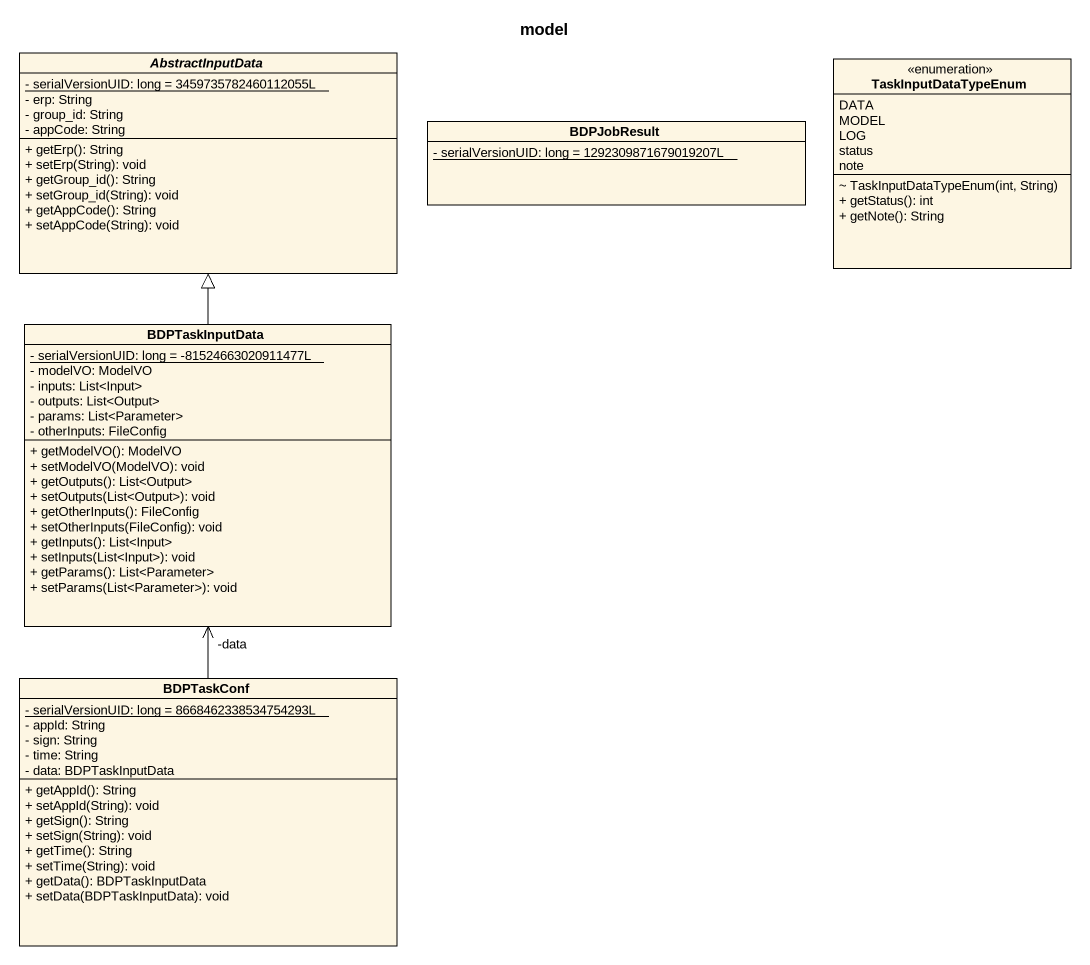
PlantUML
@startuml
title model
hide circle
hide empty members
skinparam classAttributeIconSize 0
abstract class AbstractInputData {
  {static} - serialVersionUID: long = 3459735782460112055L
  - erp: String
  - group_id: String
  - appCode: String
  + getErp(): String
  + setErp(String): void
  + getGroup_id(): String
  + setGroup_id(String): void
  + getAppCode(): String
  + setAppCode(String): void
}
enum TaskInputDataTypeEnum {
  DATA
  MODEL
  LOG
  status
  note
  ~ TaskInputDataTypeEnum(int, String)
  + getStatus(): int
  + getNote(): String
}
class BDPJobResult {
  {static} - serialVersionUID: long = 1292309871679019207L
}
class BDPTaskInputData {
  {static} - serialVersionUID: long = -81524663020911477L
  - modelVO: ModelVO
  - inputs: List<Input>
  - outputs: List<Output>
  - params: List<Parameter>
  - otherInputs: FileConfig
  + getModelVO(): ModelVO
  + setModelVO(ModelVO): void
  + getOutputs(): List<Output>
  + setOutputs(List<Output>): void
  + getOtherInputs(): FileConfig
  + setOtherInputs(FileConfig): void
  + getInputs(): List<Input>
  + setInputs(List<Input>): void
  + getParams(): List<Parameter>
  + setParams(List<Parameter>): void
}
class BDPTaskConf {
  {static} - serialVersionUID: long = 8668462338534754293L
  - appId: String
  - sign: String
  - time: String
  - data: BDPTaskInputData
  + getAppId(): String
  + setAppId(String): void
  + getSign(): String
  + setSign(String): void
  + getTime(): String
  + setTime(String): void
  + getData(): BDPTaskInputData
  + setData(BDPTaskInputData): void
}
BDPTaskInputData -up-|> AbstractInputData
BDPTaskConf -up-> "-data" BDPTaskInputData
@enduml
